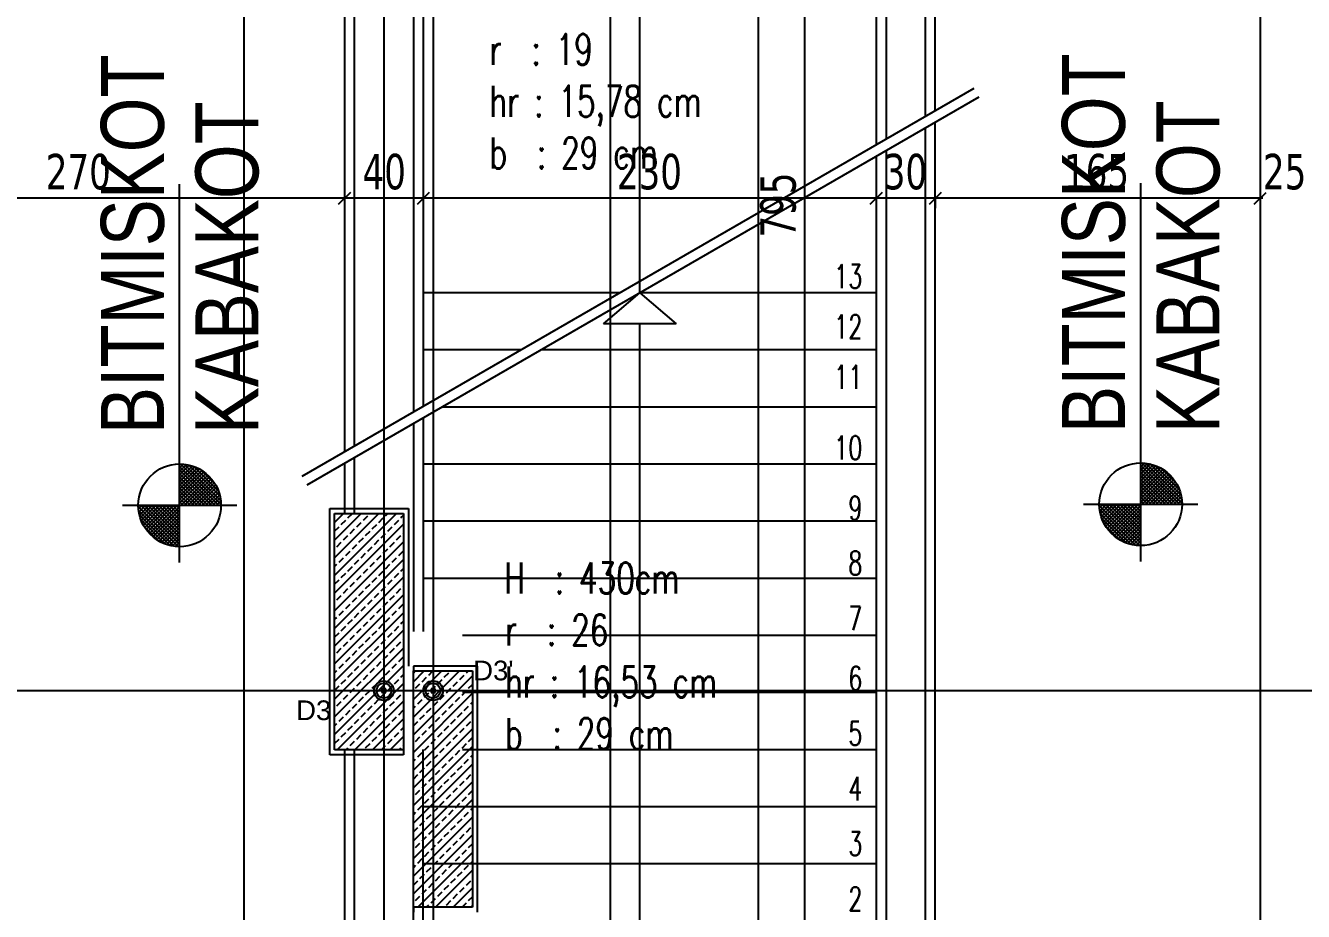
# Model space of a CAD drawing. Header units: millimetres. Extents: x 43168.9 to 43194.6, y -25545.1 to -25543.4.
# Drawn here: x 43172.8725 to 43173.0023, y -25544.2463 to -25544.1564 of the extents above; entities that cross this region are included whole.
import ezdxf
from ezdxf.enums import TextEntityAlignment as Align

# ---------------------------------------------------------------- set-up
doc = ezdxf.new("R2010")
doc.units = ezdxf.units.MM
doc.header["$LTSCALE"] = 200
doc.linetypes.add('DASHDOT', pattern=[1, 0.5, -0.25, 0, -0.25])
doc.linetypes.add('DASHDOT2', pattern=[0.5, 0.25, -0.125, 0, -0.125])
for name, color, linetype in [('aks_sgh', 5, 'DASHDOT2'), ('duv_sgh', 4, 'Continuous'), ('kesitcizgisi_sgh', 22, 'Continuous'), ('kolon-b.a_sgh', 6, 'Continuous'), ('merdi_sgh', 3, 'Continuous'), ('olcuic_sgh', 183, 'Continuous'), ('sembol_sgh', 8, 'Continuous'), ('siva_sgh', 145, 'Continuous'), ('tarama-betonarme_sgh', 223, 'Continuous'), ('yazi-merdi_sgh', 9, 'Continuous')]:
    doc.layers.add(name, color=color, linetype=linetype)
doc.styles.add('1-200', font='arial.ttf', dxfattribs={"height": 60})
doc.styles.add('dim', font='VERDANA.TTF', dxfattribs={"width": 0.7})
doc.styles.add('text2', font='arial.ttf')
doc.styles.add('text3', font='simplex8.shx', dxfattribs={"width": 0.7})

msp = doc.modelspace()

# ---------------------------------------------------------------- hatches: boundary and pattern name
h = msp.add_hatch(color=256)
edge = h.paths.add_edge_path()
edge.add_arc((43172.90888, -25544.22392), 0.001, 0, 360)
edge = h.paths.add_edge_path(flags=16)
edge.add_arc((43172.90888, -25544.22392), 0.00075, 0, 360)
h = msp.add_hatch(color=256)
edge = h.paths.add_edge_path()
edge.add_arc((43172.91388, -25544.22392), 0.001, 0, 360)
edge = h.paths.add_edge_path(flags=16)
edge.add_arc((43172.91388, -25544.22392), 0.00075, 0, 360)

# ---------------------------------------------------------------- linework, layer by layer
at = {"color": 0}
for p, q in [((43172.98574, -25544.21079), (43172.98574, -25544.17239)), ((43172.88814, -25544.2109), (43172.88814, -25544.1725)), ((43172.9312, -25544.18667), (43172.93488, -25544.18352)), ((43172.93488, -25544.18352), (43172.93855, -25544.18667)), ((43172.93855, -25544.18667), (43172.9312, -25544.18667)), ((43172.88234, -25544.2051), (43172.89394, -25544.2051)), ((43172.97994, -25544.20499), (43172.99154, -25544.20499))]:
    msp.add_line(p, q, dxfattribs=at)
at = {"color": 0, "linetype": 'ByBlock', "lineweight": -2}
for p, q in [((43172.90548, -25544.17332), (43172.90428, -25544.17452)), ((43172.90428, -25544.17452), (43172.90548, -25544.17332)), ((43172.91348, -25544.17332), (43172.91228, -25544.17452)), ((43172.91228, -25544.17452), (43172.91348, -25544.17332)), ((43172.95948, -25544.17332), (43172.95828, -25544.17452)), ((43172.95828, -25544.17452), (43172.95948, -25544.17332)), ((43172.96548, -25544.17332), (43172.96428, -25544.17452)), ((43172.96428, -25544.17452), (43172.96548, -25544.17332)), ((43172.99728, -25544.17452), (43172.99848, -25544.17332)), ((43172.99728, -25544.17452), (43172.99848, -25544.17332)), ((43172.90908, -25544.22372), (43172.90868, -25544.22372)), ((43172.90868, -25544.22372), (43172.90868, -25544.22412)), ((43172.90868, -25544.22412), (43172.90908, -25544.22412)), ((43172.90895, -25544.22385), (43172.90881, -25544.22399)), ((43172.90895, -25544.22399), (43172.90881, -25544.22385)), ((43172.90908, -25544.22412), (43172.90908, -25544.22372)), ((43172.91408, -25544.22372), (43172.91368, -25544.22372)), ((43172.91368, -25544.22372), (43172.91368, -25544.22412)), ((43172.91368, -25544.22412), (43172.91408, -25544.22412)), ((43172.91395, -25544.22385), (43172.91381, -25544.22399)), ((43172.91395, -25544.22399), (43172.91381, -25544.22385)), ((43172.91408, -25544.22412), (43172.91408, -25544.22372))]:
    msp.add_line(p, q, dxfattribs=at)
for p, q in [((43172.88816, -25544.20091), (43172.88814, -25544.20093)), ((43172.88851, -25544.20092), (43172.88814, -25544.20129)), ((43172.88882, -25544.20097), (43172.88814, -25544.20165)), ((43172.89233, -25544.20499), (43172.88825, -25544.20091)), ((43172.8923, -25544.2046), (43172.88864, -25544.20094)), ((43172.98576, -25544.20079), (43172.98574, -25544.20082)), ((43172.98611, -25544.20081), (43172.98574, -25544.20118)), ((43172.98642, -25544.20086), (43172.98574, -25544.20154)), ((43172.98672, -25544.20091), (43172.98574, -25544.2019)), ((43172.987, -25544.201), (43172.98574, -25544.20226)), ((43172.98993, -25544.20487), (43172.98585, -25544.2008)), ((43172.9899, -25544.20448), (43172.98624, -25544.20083)), ((43172.98981, -25544.20404), (43172.98667, -25544.2009)), ((43172.88912, -25544.20102), (43172.88814, -25544.20201)), ((43172.8894, -25544.20111), (43172.88814, -25544.20237)), ((43172.89209, -25544.2051), (43172.88814, -25544.20115)), ((43172.88967, -25544.2012), (43172.88814, -25544.20273)), ((43172.88991, -25544.20131), (43172.88814, -25544.20309)), ((43172.89016, -25544.20142), (43172.88814, -25544.20345)), ((43172.89173, -25544.2051), (43172.88814, -25544.20151)), ((43172.89038, -25544.20157), (43172.88814, -25544.20381)), ((43172.89059, -25544.20171), (43172.88814, -25544.20417)), ((43172.8908, -25544.20186), (43172.88814, -25544.20452)), ((43172.89137, -25544.2051), (43172.88814, -25544.20187)), ((43172.89099, -25544.20203), (43172.88814, -25544.20488)), ((43172.89101, -25544.2051), (43172.88814, -25544.20223)), ((43172.89117, -25544.20221), (43172.88828, -25544.2051)), ((43172.89221, -25544.20415), (43172.88907, -25544.20101)), ((43172.89206, -25544.20364), (43172.88958, -25544.20116)), ((43172.89174, -25544.20296), (43172.89028, -25544.2015)), ((43172.98969, -25544.20499), (43172.98574, -25544.20104)), ((43172.98727, -25544.20109), (43172.98574, -25544.20262)), ((43172.98751, -25544.2012), (43172.98574, -25544.20298)), ((43172.98776, -25544.20131), (43172.98574, -25544.20334)), ((43172.98933, -25544.20499), (43172.98574, -25544.2014)), ((43172.98798, -25544.20145), (43172.98574, -25544.20369)), ((43172.98819, -25544.2016), (43172.98574, -25544.20405)), ((43172.9884, -25544.20175), (43172.98574, -25544.20441)), ((43172.98897, -25544.20499), (43172.98574, -25544.20176)), ((43172.98859, -25544.20192), (43172.98574, -25544.20477)), ((43172.98861, -25544.20499), (43172.98574, -25544.20212)), ((43172.98877, -25544.20209), (43172.98588, -25544.20499)), ((43172.98894, -25544.20229), (43172.98624, -25544.20499)), ((43172.98967, -25544.20353), (43172.98718, -25544.20105)), ((43172.98934, -25544.20285), (43172.98788, -25544.20139)), ((43172.89065, -25544.2051), (43172.88814, -25544.20259)), ((43172.89029, -25544.2051), (43172.88814, -25544.20295)), ((43172.88993, -25544.2051), (43172.88814, -25544.20331)), ((43172.89134, -25544.2024), (43172.88863, -25544.2051)), ((43172.8915, -25544.2026), (43172.88899, -25544.2051)), ((43172.89165, -25544.20281), (43172.88935, -25544.2051)), ((43172.89178, -25544.20303), (43172.88971, -25544.2051)), ((43172.8919, -25544.20327), (43172.89007, -25544.2051)), ((43172.89201, -25544.20352), (43172.89043, -25544.2051)), ((43172.98825, -25544.20499), (43172.98574, -25544.20248)), ((43172.98789, -25544.20499), (43172.98574, -25544.20284)), ((43172.98753, -25544.20499), (43172.98574, -25544.2032)), ((43172.98717, -25544.20499), (43172.98574, -25544.20356)), ((43172.9891, -25544.20249), (43172.98659, -25544.20499)), ((43172.98925, -25544.2027), (43172.98695, -25544.20499)), ((43172.98938, -25544.20292), (43172.98731, -25544.20499)), ((43172.9895, -25544.20316), (43172.98767, -25544.20499)), ((43172.98961, -25544.20341), (43172.98803, -25544.20499)), ((43172.88957, -25544.2051), (43172.88814, -25544.20367)), ((43172.88921, -25544.2051), (43172.88814, -25544.20403)), ((43172.88886, -25544.2051), (43172.88814, -25544.20439)), ((43172.8885, -25544.2051), (43172.88814, -25544.20475)), ((43172.89212, -25544.20377), (43172.89079, -25544.2051)), ((43172.89219, -25544.20406), (43172.89115, -25544.2051)), ((43172.89226, -25544.20435), (43172.89151, -25544.2051)), ((43172.8923, -25544.20467), (43172.89187, -25544.2051)), ((43172.98682, -25544.20499), (43172.98574, -25544.20392)), ((43172.98646, -25544.20499), (43172.98574, -25544.20428)), ((43172.9861, -25544.20499), (43172.98574, -25544.20463)), ((43172.98972, -25544.20366), (43172.98839, -25544.20499)), ((43172.98979, -25544.20395), (43172.98875, -25544.20499)), ((43172.98986, -25544.20424), (43172.98911, -25544.20499)), ((43172.9899, -25544.20456), (43172.98947, -25544.20499)), ((43172.98993, -25544.20489), (43172.98983, -25544.20499)), ((43172.88396, -25544.2051), (43172.88394, -25544.20513)), ((43172.88802, -25544.2093), (43172.88394, -25544.20522)), ((43172.88432, -25544.2051), (43172.88395, -25544.20547)), ((43172.88763, -25544.20927), (43172.88397, -25544.20561)), ((43172.88468, -25544.2051), (43172.884, -25544.20579)), ((43172.88718, -25544.20918), (43172.88404, -25544.20604)), ((43172.88504, -25544.2051), (43172.88406, -25544.20609)), ((43172.8854, -25544.2051), (43172.88414, -25544.20637)), ((43172.88814, -25544.20906), (43172.88419, -25544.2051)), ((43172.88576, -25544.2051), (43172.88423, -25544.20663)), ((43172.88612, -25544.2051), (43172.88434, -25544.20688)), ((43172.88648, -25544.2051), (43172.88446, -25544.20713)), ((43172.88814, -25544.2087), (43172.88454, -25544.2051)), ((43172.88684, -25544.2051), (43172.8846, -25544.20735)), ((43172.8872, -25544.2051), (43172.88474, -25544.20756)), ((43172.88814, -25544.20834), (43172.8849, -25544.2051)), ((43172.88756, -25544.2051), (43172.8849, -25544.20777)), ((43172.88792, -25544.2051), (43172.88507, -25544.20795)), ((43172.88814, -25544.20524), (43172.88524, -25544.20814)), ((43172.88814, -25544.20798), (43172.88526, -25544.2051)), ((43172.88814, -25544.2056), (43172.88543, -25544.2083)), ((43172.88814, -25544.20762), (43172.88562, -25544.2051)), ((43172.88814, -25544.20596), (43172.88563, -25544.20847)), ((43172.88814, -25544.20726), (43172.88598, -25544.2051)), ((43172.88814, -25544.2069), (43172.88634, -25544.2051)), ((43172.88814, -25544.20654), (43172.8867, -25544.2051)), ((43172.88814, -25544.20618), (43172.88706, -25544.2051)), ((43172.88814, -25544.20582), (43172.88742, -25544.2051)), ((43172.88814, -25544.20546), (43172.88778, -25544.2051)), ((43172.89233, -25544.205), (43172.89223, -25544.2051)), ((43172.98157, -25544.20499), (43172.98154, -25544.20502)), ((43172.98562, -25544.20918), (43172.98154, -25544.20511)), ((43172.98192, -25544.20499), (43172.98156, -25544.20536)), ((43172.98523, -25544.20915), (43172.98157, -25544.2055)), ((43172.98228, -25544.20499), (43172.9816, -25544.20568)), ((43172.98478, -25544.20907), (43172.98164, -25544.20593)), ((43172.98264, -25544.20499), (43172.98166, -25544.20598)), ((43172.983, -25544.20499), (43172.98174, -25544.20626)), ((43172.98574, -25544.20894), (43172.98179, -25544.20499)), ((43172.98336, -25544.20499), (43172.98183, -25544.20652)), ((43172.98372, -25544.20499), (43172.98195, -25544.20677)), ((43172.98408, -25544.20499), (43172.98206, -25544.20702)), ((43172.98574, -25544.20859), (43172.98215, -25544.20499)), ((43172.98444, -25544.20499), (43172.9822, -25544.20723)), ((43172.9848, -25544.20499), (43172.98234, -25544.20745)), ((43172.98574, -25544.20823), (43172.9825, -25544.20499)), ((43172.98516, -25544.20499), (43172.9825, -25544.20765)), ((43172.98552, -25544.20499), (43172.98267, -25544.20784)), ((43172.98574, -25544.20513), (43172.98284, -25544.20803)), ((43172.98574, -25544.20787), (43172.98286, -25544.20499)), ((43172.98574, -25544.20549), (43172.98304, -25544.20819)), ((43172.98574, -25544.20751), (43172.98322, -25544.20499)), ((43172.98574, -25544.20585), (43172.98323, -25544.20836)), ((43172.98574, -25544.20715), (43172.98358, -25544.20499)), ((43172.98574, -25544.20679), (43172.98394, -25544.20499)), ((43172.98574, -25544.20643), (43172.9843, -25544.20499)), ((43172.98574, -25544.20607), (43172.98466, -25544.20499)), ((43172.98574, -25544.20571), (43172.98502, -25544.20499)), ((43172.98574, -25544.20535), (43172.98538, -25544.20499)), ((43172.88668, -25544.20903), (43172.88419, -25544.20655)), ((43172.88599, -25544.20871), (43172.88454, -25544.20725)), ((43172.88814, -25544.20632), (43172.88584, -25544.20861)), ((43172.88814, -25544.20668), (43172.88606, -25544.20875)), ((43172.88814, -25544.20704), (43172.8863, -25544.20887)), ((43172.88814, -25544.2074), (43172.88655, -25544.20898)), ((43172.98428, -25544.20892), (43172.9818, -25544.20644)), ((43172.98359, -25544.20859), (43172.98214, -25544.20714)), ((43172.98574, -25544.20621), (43172.98344, -25544.2085)), ((43172.98574, -25544.20657), (43172.98367, -25544.20864)), ((43172.98574, -25544.20693), (43172.9839, -25544.20876)), ((43172.98574, -25544.20729), (43172.98416, -25544.20887)), ((43172.88814, -25544.20776), (43172.88681, -25544.20909)), ((43172.88814, -25544.20812), (43172.8871, -25544.20916)), ((43172.88814, -25544.20848), (43172.88738, -25544.20923)), ((43172.98574, -25544.20765), (43172.98441, -25544.20898)), ((43172.98574, -25544.20801), (43172.9847, -25544.20905)), ((43172.98574, -25544.20836), (43172.98499, -25544.20912)), ((43172.98574, -25544.20872), (43172.9853, -25544.20916)), ((43172.88814, -25544.20884), (43172.8877, -25544.20927)), ((43172.88814, -25544.20919), (43172.88803, -25544.2093)), ((43172.98574, -25544.20908), (43172.98564, -25544.20919))]:
    msp.add_line(p, q)
at = {"color": 0}
for centre in [(43172.88814, -25544.2051), (43172.98574, -25544.20499)]:
    msp.add_circle(centre, 0.0042, dxfattribs=at)
at = {"color": 0, "linetype": 'Continuous', "lineweight": -2}
for centre, radius in [((43172.90888, -25544.22392), 0.001), ((43172.91388, -25544.22392), 0.001), ((43172.90888, -25544.22392), 0.00075), ((43172.91388, -25544.22392), 0.00075)]:
    msp.add_circle(centre, radius, dxfattribs=at)
at = {"layer": 'aks_sgh'}
for p, q in [((43172.90888, -25543.74092), (43172.90888, -25544.60992)), ((43172.91388, -25543.74092), (43172.91388, -25544.60992)), ((43172.94688, -25543.74092), (43172.94688, -25544.60992)), ((43173.44688, -25544.22392), (43172.64488, -25544.22392))]:
    msp.add_line(p, q, dxfattribs=at)
at = {"layer": 'duv_sgh'}
msp.add_line((43172.99788, -25544.09506), (43172.99788, -25544.25292), dxfattribs=at)
at = {"layer": 'kesitcizgisi_sgh', "linetype": 'DASHDOT'}
msp.add_line((43172.93188, -25544.61379), (43172.93188, -25543.80816), dxfattribs=at)
at = {"layer": 'kolon-b.a_sgh'}
for p, q in [((43172.90388, -25544.20592), (43172.91088, -25544.20592)), ((43172.90388, -25544.22992), (43172.90388, -25544.20592)), ((43172.91088, -25544.20592), (43172.91088, -25544.22992)), ((43172.91188, -25544.22192), (43172.91788, -25544.22192)), ((43172.91188, -25544.24592), (43172.91188, -25544.22192)), ((43172.91788, -25544.22192), (43172.91788, -25544.24592)), ((43172.91088, -25544.22992), (43172.90388, -25544.22992)), ((43172.91788, -25544.24592), (43172.91188, -25544.24592))]:
    msp.add_line(p, q, dxfattribs=at)
at = {"layer": 'merdi_sgh'}
for p, q in [((43172.95888, -25544.09406), (43172.95888, -25544.15842)), ((43172.95988, -25544.09506), (43172.95988, -25544.15785)), ((43172.91188, -25544.10992), (43172.91188, -25544.19564)), ((43172.91288, -25544.10992), (43172.91288, -25544.19507)), ((43172.90488, -25544.12192), (43172.90488, -25544.19969)), ((43172.90588, -25544.12192), (43172.90588, -25544.19911)), ((43172.96388, -25544.16562), (43172.96388, -25544.15554)), ((43172.96488, -25544.16504), (43172.96488, -25544.15496)), ((43172.95988, -25544.15785), (43172.95988, -25544.16793)), ((43172.95888, -25544.15842), (43172.95888, -25544.16851)), ((43172.96881, -25544.16277), (43172.90056, -25544.20218)), ((43172.96931, -25544.16364), (43172.90106, -25544.20304)), ((43172.96388, -25544.25412), (43172.96388, -25544.16678)), ((43172.96488, -25544.25512), (43172.96488, -25544.1662)), ((43172.95888, -25544.16966), (43172.95888, -25544.25512)), ((43172.95988, -25544.16909), (43172.95988, -25544.25412)), ((43172.93288, -25544.18352), (43172.91288, -25544.18352)), ((43172.95888, -25544.18352), (43172.93488, -25544.18352)), ((43172.92283, -25544.18932), (43172.91288, -25544.18932)), ((43172.95888, -25544.18932), (43172.92483, -25544.18932)), ((43172.95888, -25544.19512), (43172.91479, -25544.19512)), ((43172.91188, -25544.1968), (43172.91188, -25544.21792)), ((43172.91288, -25544.19622), (43172.91288, -25544.21792)), ((43172.90488, -25544.20084), (43172.90488, -25544.20592)), ((43172.90588, -25544.20026), (43172.90588, -25544.20592)), ((43172.95888, -25544.20092), (43172.91288, -25544.20092)), ((43172.95888, -25544.20672), (43172.91288, -25544.20672)), ((43172.95888, -25544.21252), (43172.91288, -25544.21252)), ((43172.95888, -25544.21832), (43172.91688, -25544.21832)), ((43172.95888, -25544.22412), (43172.91688, -25544.22412)), ((43172.90488, -25544.22991), (43172.90488, -25544.25512)), ((43172.90588, -25544.22992), (43172.90588, -25544.25412)), ((43172.91188, -25544.25412), (43172.91188, -25544.22992)), ((43172.91288, -25544.25512), (43172.91288, -25544.22991)), ((43172.95888, -25544.22992), (43172.91688, -25544.22992)), ((43172.95888, -25544.23572), (43172.91288, -25544.23572)), ((43172.95888, -25544.24152), (43172.91288, -25544.24152))]:
    msp.add_line(p, q, dxfattribs=at)
at = {"layer": 'olcuic_sgh'}
for p, q in [((43172.89465, -25544.00567), (43172.89465, -25544.54617)), ((43172.95161, -25544.09481), (43172.95161, -25544.25437)), ((43172.90513, -25544.17392), (43172.85063, -25544.17392)), ((43172.91313, -25544.17392), (43172.90463, -25544.17392)), ((43172.90488, -25544.17392), (43172.90488, -25544.17492)), ((43172.90488, -25544.17392), (43172.90488, -25544.17492)), ((43172.95913, -25544.17392), (43172.91263, -25544.17392)), ((43172.91288, -25544.17392), (43172.91288, -25544.17492)), ((43172.91288, -25544.17392), (43172.91288, -25544.17492)), ((43172.96513, -25544.17392), (43172.95863, -25544.17392)), ((43172.95888, -25544.17392), (43172.95888, -25544.17492)), ((43172.95888, -25544.17392), (43172.95888, -25544.17492)), ((43172.99813, -25544.17392), (43172.96463, -25544.17392)), ((43172.96488, -25544.17392), (43172.96488, -25544.17492)), ((43172.96488, -25544.17392), (43172.96488, -25544.17492)), ((43172.99788, -25544.17392), (43172.99668, -25544.17392)), ((43172.99788, -25544.17392), (43172.99788, -25544.17492)), ((43172.99788, -25544.17392), (43172.99788, -25544.17492))]:
    msp.add_line(p, q, dxfattribs=at)
at = {"layer": 'sembol_sgh'}
for p, q in [((43172.93488, -25544.18352), (43172.93488, -25544.10107)), ((43172.93488, -25544.25312), (43172.93488, -25544.18667))]:
    msp.add_line(p, q, dxfattribs=at)
at = {"layer": 'siva_sgh'}
for p, q in [((43172.90338, -25544.23042), (43172.90338, -25544.20542)), ((43172.90338, -25544.20542), (43172.91138, -25544.20542)), ((43172.91138, -25544.20542), (43172.91138, -25544.22142)), ((43172.91838, -25544.22142), (43172.91188, -25544.22142)), ((43172.91188, -25544.22142), (43172.91188, -25544.22192)), ((43172.91838, -25544.24642), (43172.91838, -25544.22142)), ((43172.91088, -25544.23042), (43172.90338, -25544.23042)), ((43172.91088, -25544.22992), (43172.91088, -25544.23042)), ((43172.91188, -25544.24592), (43172.91188, -25544.24642))]:
    msp.add_line(p, q, dxfattribs=at)
at = {"layer": 'tarama-betonarme_sgh'}
for p, q in [((43172.90388, -25544.20683), (43172.90479, -25544.20592)), ((43172.90388, -25544.20863), (43172.90659, -25544.20592)), ((43172.90388, -25544.21042), (43172.90838, -25544.20592)), ((43172.90388, -25544.21222), (43172.91018, -25544.20592)), ((43172.90388, -25544.20593), (43172.90389, -25544.20592)), ((43172.90523, -25544.20638), (43172.90568, -25544.20593)), ((43172.9068, -25544.2066), (43172.90725, -25544.20615)), ((43172.90748, -25544.20593), (43172.90749, -25544.20592)), ((43172.90905, -25544.20615), (43172.90928, -25544.20592)), ((43172.91062, -25544.20638), (43172.91088, -25544.20612)), ((43172.90388, -25544.21402), (43172.91088, -25544.20702)), ((43172.90388, -25544.20773), (43172.90433, -25544.20728)), ((43172.90456, -25544.20705), (43172.90501, -25544.2066)), ((43172.90613, -25544.20728), (43172.90658, -25544.20683)), ((43172.9077, -25544.2075), (43172.90815, -25544.20705)), ((43172.90837, -25544.20683), (43172.90882, -25544.20638)), ((43172.90927, -25544.20773), (43172.90972, -25544.20728)), ((43172.90995, -25544.20705), (43172.91039, -25544.2066)), ((43172.90478, -25544.20862), (43172.90523, -25544.20817)), ((43172.90546, -25544.20795), (43172.9059, -25544.2075)), ((43172.90635, -25544.20885), (43172.9068, -25544.2084)), ((43172.90703, -25544.20817), (43172.90748, -25544.20773)), ((43172.90792, -25544.20907), (43172.90837, -25544.20862)), ((43172.9086, -25544.2084), (43172.90905, -25544.20795)), ((43172.91017, -25544.20862), (43172.91062, -25544.20817)), ((43172.91084, -25544.20795), (43172.91088, -25544.20791)), ((43172.90388, -25544.21581), (43172.91088, -25544.20881)), ((43172.90388, -25544.20953), (43172.90388, -25544.20952)), ((43172.90411, -25544.2093), (43172.90456, -25544.20885)), ((43172.90501, -25544.21019), (43172.90546, -25544.20975)), ((43172.90568, -25544.20952), (43172.90613, -25544.20907)), ((43172.90658, -25544.21042), (43172.90703, -25544.20997)), ((43172.90725, -25544.20975), (43172.9077, -25544.2093)), ((43172.90882, -25544.20997), (43172.90927, -25544.20952)), ((43172.9095, -25544.2093), (43172.90995, -25544.20885)), ((43172.91039, -25544.21019), (43172.91084, -25544.20975)), ((43172.90388, -25544.21761), (43172.91088, -25544.21061)), ((43172.90388, -25544.21132), (43172.90411, -25544.21109)), ((43172.90433, -25544.21087), (43172.90478, -25544.21042)), ((43172.90523, -25544.21177), (43172.90568, -25544.21132)), ((43172.9059, -25544.21109), (43172.90635, -25544.21064)), ((43172.90748, -25544.21132), (43172.90792, -25544.21087)), ((43172.90815, -25544.21064), (43172.9086, -25544.21019)), ((43172.90905, -25544.21154), (43172.9095, -25544.21109)), ((43172.90972, -25544.21087), (43172.91017, -25544.21042)), ((43172.90388, -25544.2194), (43172.91088, -25544.2124)), ((43172.90388, -25544.21311), (43172.90433, -25544.21266)), ((43172.90456, -25544.21244), (43172.90501, -25544.21199)), ((43172.90613, -25544.21266), (43172.90658, -25544.21222)), ((43172.9068, -25544.21199), (43172.90725, -25544.21154)), ((43172.9077, -25544.21289), (43172.90815, -25544.21244)), ((43172.90837, -25544.21222), (43172.90882, -25544.21177)), ((43172.90927, -25544.21311), (43172.90972, -25544.21266)), ((43172.90995, -25544.21244), (43172.91039, -25544.21199)), ((43172.91062, -25544.21177), (43172.91088, -25544.21151)), ((43172.90478, -25544.21401), (43172.90523, -25544.21356)), ((43172.90546, -25544.21334), (43172.9059, -25544.21289)), ((43172.90635, -25544.21424), (43172.9068, -25544.21379)), ((43172.90703, -25544.21356), (43172.90748, -25544.21311)), ((43172.9086, -25544.21379), (43172.90905, -25544.21334)), ((43172.91017, -25544.21401), (43172.91062, -25544.21356)), ((43172.91084, -25544.21334), (43172.91088, -25544.2133)), ((43172.90388, -25544.2212), (43172.91088, -25544.2142)), ((43172.90388, -25544.21491), (43172.90388, -25544.21491)), ((43172.90411, -25544.21468), (43172.90456, -25544.21424)), ((43172.90501, -25544.21558), (43172.90546, -25544.21513)), ((43172.90568, -25544.21491), (43172.90613, -25544.21446)), ((43172.90725, -25544.21513), (43172.9077, -25544.21468)), ((43172.90792, -25544.21446), (43172.90837, -25544.21401)), ((43172.90882, -25544.21536), (43172.90927, -25544.21491)), ((43172.9095, -25544.21468), (43172.90995, -25544.21424)), ((43172.91039, -25544.21558), (43172.91084, -25544.21513)), ((43172.90388, -25544.223), (43172.91088, -25544.216)), ((43172.90388, -25544.21671), (43172.90411, -25544.21648)), ((43172.90433, -25544.21626), (43172.90478, -25544.21581)), ((43172.9059, -25544.21648), (43172.90635, -25544.21603)), ((43172.90658, -25544.21581), (43172.90703, -25544.21536)), ((43172.90748, -25544.21671), (43172.90792, -25544.21626)), ((43172.90815, -25544.21603), (43172.9086, -25544.21558)), ((43172.90905, -25544.21693), (43172.9095, -25544.21648)), ((43172.90972, -25544.21626), (43172.91017, -25544.21581)), ((43172.90388, -25544.22479), (43172.91088, -25544.21779)), ((43172.90456, -25544.21783), (43172.90501, -25544.21738)), ((43172.90523, -25544.21715), (43172.90568, -25544.21671)), ((43172.90613, -25544.21805), (43172.90658, -25544.2176)), ((43172.9068, -25544.21738), (43172.90725, -25544.21693)), ((43172.9077, -25544.21828), (43172.90815, -25544.21783)), ((43172.90837, -25544.2176), (43172.90882, -25544.21715)), ((43172.90995, -25544.21783), (43172.91039, -25544.21738)), ((43172.91062, -25544.21715), (43172.91088, -25544.21689)), ((43172.90388, -25544.2185), (43172.90433, -25544.21805)), ((43172.90478, -25544.2194), (43172.90523, -25544.21895)), ((43172.90546, -25544.21873), (43172.9059, -25544.21828)), ((43172.90703, -25544.21895), (43172.90748, -25544.2185)), ((43172.9086, -25544.21917), (43172.90905, -25544.21873)), ((43172.90927, -25544.2185), (43172.90972, -25544.21805)), ((43172.91017, -25544.2194), (43172.91062, -25544.21895)), ((43172.91084, -25544.21873), (43172.91088, -25544.21869)), ((43172.90388, -25544.22659), (43172.91088, -25544.21959)), ((43172.90388, -25544.2203), (43172.90388, -25544.2203)), ((43172.90411, -25544.22007), (43172.90456, -25544.21962)), ((43172.90568, -25544.2203), (43172.90613, -25544.21985)), ((43172.90635, -25544.21962), (43172.9068, -25544.21917)), ((43172.90725, -25544.22052), (43172.9077, -25544.22007)), ((43172.90792, -25544.21985), (43172.90837, -25544.2194)), ((43172.90882, -25544.22075), (43172.90927, -25544.2203)), ((43172.9095, -25544.22007), (43172.90995, -25544.21962)), ((43172.90388, -25544.22838), (43172.91088, -25544.22138)), ((43172.90433, -25544.22164), (43172.90478, -25544.2212)), ((43172.90501, -25544.22097), (43172.90546, -25544.22052)), ((43172.9059, -25544.22187), (43172.90635, -25544.22142)), ((43172.90658, -25544.2212), (43172.90703, -25544.22075)), ((43172.90748, -25544.22209), (43172.90792, -25544.22164)), ((43172.90815, -25544.22142), (43172.9086, -25544.22097)), ((43172.90972, -25544.22164), (43172.91017, -25544.2212)), ((43172.91039, -25544.22097), (43172.91084, -25544.22052)), ((43172.90388, -25544.2221), (43172.90411, -25544.22187)), ((43172.90456, -25544.22322), (43172.90501, -25544.22277)), ((43172.90523, -25544.22254), (43172.90568, -25544.22209)), ((43172.90613, -25544.22344), (43172.90658, -25544.22299)), ((43172.9068, -25544.22277), (43172.90725, -25544.22232)), ((43172.90837, -25544.22299), (43172.90882, -25544.22254)), ((43172.90905, -25544.22232), (43172.9095, -25544.22187)), ((43172.90995, -25544.22322), (43172.91039, -25544.22277)), ((43172.91062, -25544.22254), (43172.91088, -25544.22228)), ((43172.91188, -25544.22301), (43172.91297, -25544.22192)), ((43172.91188, -25544.2248), (43172.91476, -25544.22192)), ((43172.91188, -25544.2266), (43172.91656, -25544.22192)), ((43172.91188, -25544.22211), (43172.91207, -25544.22192)), ((43172.91188, -25544.2284), (43172.91788, -25544.2224)), ((43172.91277, -25544.22301), (43172.91322, -25544.22256)), ((43172.91345, -25544.22234), (43172.91387, -25544.22192)), ((43172.91435, -25544.22324), (43172.91479, -25544.22279)), ((43172.91502, -25544.22256), (43172.91547, -25544.22211)), ((43172.91592, -25544.22346), (43172.91637, -25544.22301)), ((43172.91659, -25544.22279), (43172.91704, -25544.22234)), ((43172.91726, -25544.22211), (43172.91746, -25544.22192)), ((43172.90388, -25544.22389), (43172.90433, -25544.22344)), ((43172.90414, -25544.22992), (43172.91088, -25544.22318)), ((43172.90478, -25544.22479), (43172.90523, -25544.22434)), ((43172.90546, -25544.22411), (43172.9059, -25544.22366)), ((43172.90703, -25544.22434), (43172.90748, -25544.22389)), ((43172.9077, -25544.22366), (43172.90815, -25544.22322)), ((43172.9086, -25544.22456), (43172.90905, -25544.22411)), ((43172.90927, -25544.22389), (43172.90972, -25544.22344)), ((43172.91017, -25544.22479), (43172.91062, -25544.22434)), ((43172.91084, -25544.22411), (43172.91088, -25544.22408)), ((43172.91188, -25544.23019), (43172.91788, -25544.22419)), ((43172.9121, -25544.22368), (43172.91255, -25544.22324)), ((43172.913, -25544.22458), (43172.91345, -25544.22413)), ((43172.91367, -25544.22391), (43172.91412, -25544.22346)), ((43172.91457, -25544.22481), (43172.91502, -25544.22436)), ((43172.91524, -25544.22413), (43172.91569, -25544.22368)), ((43172.91682, -25544.22436), (43172.91726, -25544.22391)), ((43172.91749, -25544.22368), (43172.91788, -25544.22329)), ((43172.90411, -25544.22546), (43172.90456, -25544.22501)), ((43172.90568, -25544.22569), (43172.90613, -25544.22524)), ((43172.90594, -25544.22992), (43172.91088, -25544.22498)), ((43172.90635, -25544.22501), (43172.9068, -25544.22456)), ((43172.90725, -25544.22591), (43172.9077, -25544.22546)), ((43172.90792, -25544.22524), (43172.90837, -25544.22479)), ((43172.9095, -25544.22546), (43172.90995, -25544.22501)), ((43172.91188, -25544.2257), (43172.9121, -25544.22548)), ((43172.91233, -25544.22526), (43172.91277, -25544.22481)), ((43172.9139, -25544.22548), (43172.91435, -25544.22503)), ((43172.91547, -25544.2257), (43172.91592, -25544.22526)), ((43172.91614, -25544.22503), (43172.91659, -25544.22458)), ((43172.91704, -25544.22593), (43172.91749, -25544.22548)), ((43172.91771, -25544.22526), (43172.91788, -25544.22509)), ((43172.90388, -25544.22569), (43172.90388, -25544.22569)), ((43172.90433, -25544.22703), (43172.90478, -25544.22658)), ((43172.90501, -25544.22636), (43172.90546, -25544.22591)), ((43172.9059, -25544.22726), (43172.90635, -25544.22681)), ((43172.90658, -25544.22658), (43172.90703, -25544.22613)), ((43172.90773, -25544.22992), (43172.91088, -25544.22677)), ((43172.90815, -25544.22681), (43172.9086, -25544.22636)), ((43172.90882, -25544.22613), (43172.90927, -25544.22569)), ((43172.90972, -25544.22703), (43172.91017, -25544.22658)), ((43172.91039, -25544.22636), (43172.91084, -25544.22591)), ((43172.91188, -25544.23199), (43172.91788, -25544.22599)), ((43172.91255, -25544.22683), (43172.913, -25544.22638)), ((43172.91322, -25544.22615), (43172.91367, -25544.2257)), ((43172.91412, -25544.22705), (43172.91457, -25544.2266)), ((43172.91479, -25544.22638), (43172.91524, -25544.22593)), ((43172.91569, -25544.22728), (43172.91614, -25544.22683)), ((43172.91637, -25544.2266), (43172.91682, -25544.22615)), ((43172.90388, -25544.22749), (43172.90411, -25544.22726)), ((43172.90456, -25544.2286), (43172.90501, -25544.22816)), ((43172.90523, -25544.22793), (43172.90568, -25544.22748)), ((43172.9068, -25544.22816), (43172.90725, -25544.22771)), ((43172.90748, -25544.22748), (43172.90792, -25544.22703)), ((43172.90837, -25544.22838), (43172.90882, -25544.22793)), ((43172.90905, -25544.22771), (43172.9095, -25544.22726)), ((43172.90995, -25544.2286), (43172.91039, -25544.22816)), ((43172.91062, -25544.22793), (43172.91088, -25544.22767)), ((43172.91188, -25544.2275), (43172.91233, -25544.22705)), ((43172.91188, -25544.23378), (43172.91788, -25544.22778)), ((43172.91277, -25544.2284), (43172.91322, -25544.22795)), ((43172.91345, -25544.22773), (43172.9139, -25544.22728)), ((43172.91435, -25544.22862), (43172.91479, -25544.22817)), ((43172.91502, -25544.22795), (43172.91547, -25544.2275)), ((43172.91659, -25544.22817), (43172.91704, -25544.22773)), ((43172.91726, -25544.2275), (43172.91771, -25544.22705)), ((43172.90388, -25544.22928), (43172.90433, -25544.22883)), ((43172.90546, -25544.2295), (43172.9059, -25544.22905)), ((43172.90613, -25544.22883), (43172.90658, -25544.22838)), ((43172.90703, -25544.22973), (43172.90748, -25544.22928)), ((43172.9077, -25544.22905), (43172.90815, -25544.2286)), ((43172.90863, -25544.22992), (43172.90905, -25544.2295)), ((43172.90927, -25544.22928), (43172.90972, -25544.22883)), ((43172.90953, -25544.22992), (43172.91088, -25544.22857)), ((43172.91084, -25544.2295), (43172.91088, -25544.22947)), ((43172.9121, -25544.22907), (43172.91255, -25544.22862)), ((43172.913, -25544.22997), (43172.91345, -25544.22952)), ((43172.91367, -25544.2293), (43172.91412, -25544.22885)), ((43172.91524, -25544.22952), (43172.91569, -25544.22907)), ((43172.91592, -25544.22885), (43172.91637, -25544.2284)), ((43172.91682, -25544.22975), (43172.91726, -25544.2293)), ((43172.91749, -25544.22907), (43172.91788, -25544.22868)), ((43172.90504, -25544.22992), (43172.90523, -25544.22973)), ((43172.91043, -25544.22992), (43172.91062, -25544.22973)), ((43172.91188, -25544.23558), (43172.91788, -25544.22958)), ((43172.91233, -25544.23064), (43172.91277, -25544.2302)), ((43172.9139, -25544.23087), (43172.91435, -25544.23042)), ((43172.91457, -25544.2302), (43172.91502, -25544.22975)), ((43172.91547, -25544.23109), (43172.91592, -25544.23064)), ((43172.91614, -25544.23042), (43172.91659, -25544.22997)), ((43172.91771, -25544.23064), (43172.91788, -25544.23048)), ((43172.91188, -25544.23109), (43172.9121, -25544.23087)), ((43172.91188, -25544.23738), (43172.91788, -25544.23138)), ((43172.91255, -25544.23222), (43172.913, -25544.23177)), ((43172.91322, -25544.23154), (43172.91367, -25544.23109)), ((43172.91412, -25544.23244), (43172.91457, -25544.23199)), ((43172.91479, -25544.23177), (43172.91524, -25544.23132)), ((43172.91637, -25544.23199), (43172.91682, -25544.23154)), ((43172.91704, -25544.23132), (43172.91749, -25544.23087)), ((43172.91188, -25544.23289), (43172.91233, -25544.23244)), ((43172.91188, -25544.23917), (43172.91788, -25544.23317)), ((43172.91277, -25544.23379), (43172.91322, -25544.23334)), ((43172.91345, -25544.23311), (43172.9139, -25544.23266)), ((43172.91502, -25544.23334), (43172.91547, -25544.23289)), ((43172.91569, -25544.23266), (43172.91614, -25544.23222)), ((43172.91659, -25544.23356), (43172.91704, -25544.23311)), ((43172.91726, -25544.23289), (43172.91771, -25544.23244)), ((43172.9121, -25544.23446), (43172.91255, -25544.23401)), ((43172.91367, -25544.23469), (43172.91412, -25544.23424)), ((43172.91435, -25544.23401), (43172.91479, -25544.23356)), ((43172.91524, -25544.23491), (43172.91569, -25544.23446)), ((43172.91592, -25544.23424), (43172.91637, -25544.23379)), ((43172.91682, -25544.23513), (43172.91726, -25544.23469)), ((43172.91749, -25544.23446), (43172.91788, -25544.23407)), ((43172.91188, -25544.24097), (43172.91788, -25544.23497)), ((43172.91233, -25544.23603), (43172.91277, -25544.23558)), ((43172.913, -25544.23536), (43172.91345, -25544.23491)), ((43172.9139, -25544.23626), (43172.91435, -25544.23581)), ((43172.91457, -25544.23558), (43172.91502, -25544.23513)), ((43172.91547, -25544.23648), (43172.91592, -25544.23603)), ((43172.91614, -25544.23581), (43172.91659, -25544.23536)), ((43172.91771, -25544.23603), (43172.91788, -25544.23587)), ((43172.91188, -25544.23648), (43172.9121, -25544.23626)), ((43172.91188, -25544.24276), (43172.91788, -25544.23676)), ((43172.91255, -25544.2376), (43172.913, -25544.23715)), ((43172.91322, -25544.23693), (43172.91367, -25544.23648)), ((43172.91479, -25544.23715), (43172.91524, -25544.23671)), ((43172.91637, -25544.23738), (43172.91682, -25544.23693)), ((43172.91704, -25544.23671), (43172.91749, -25544.23626)), ((43172.91188, -25544.23827), (43172.91233, -25544.23783)), ((43172.91188, -25544.24456), (43172.91788, -25544.23856)), ((43172.91345, -25544.2385), (43172.9139, -25544.23805)), ((43172.91412, -25544.23783), (43172.91457, -25544.23738)), ((43172.91502, -25544.23873), (43172.91547, -25544.23828)), ((43172.91569, -25544.23805), (43172.91614, -25544.2376)), ((43172.91659, -25544.23895), (43172.91704, -25544.2385)), ((43172.91726, -25544.23828), (43172.91771, -25544.23783)), ((43172.9121, -25544.23985), (43172.91255, -25544.2394)), ((43172.91277, -25544.23918), (43172.91322, -25544.23873)), ((43172.91367, -25544.24007), (43172.91412, -25544.23962)), ((43172.91435, -25544.2394), (43172.91479, -25544.23895)), ((43172.91524, -25544.2403), (43172.91569, -25544.23985)), ((43172.91592, -25544.23962), (43172.91637, -25544.23918)), ((43172.91749, -25544.23985), (43172.91788, -25544.23946)), ((43172.91232, -25544.24592), (43172.91788, -25544.24036)), ((43172.91233, -25544.24142), (43172.91277, -25544.24097)), ((43172.913, -25544.24075), (43172.91345, -25544.2403)), ((43172.9139, -25544.24164), (43172.91435, -25544.2412)), ((43172.91457, -25544.24097), (43172.91502, -25544.24052)), ((43172.91614, -25544.2412), (43172.91659, -25544.24075)), ((43172.91682, -25544.24052), (43172.91726, -25544.24007)), ((43172.91188, -25544.24187), (43172.9121, -25544.24164)), ((43172.91322, -25544.24232), (43172.91367, -25544.24187)), ((43172.91411, -25544.24592), (43172.91788, -25544.24215)), ((43172.91479, -25544.24254), (43172.91524, -25544.24209)), ((43172.91547, -25544.24187), (43172.91592, -25544.24142)), ((43172.91637, -25544.24277), (43172.91682, -25544.24232)), ((43172.91704, -25544.24209), (43172.91749, -25544.24164)), ((43172.91771, -25544.24142), (43172.91788, -25544.24125)), ((43172.91188, -25544.24366), (43172.91233, -25544.24322)), ((43172.91255, -25544.24299), (43172.913, -25544.24254)), ((43172.91345, -25544.24389), (43172.9139, -25544.24344)), ((43172.91412, -25544.24322), (43172.91457, -25544.24277)), ((43172.91502, -25544.24411), (43172.91547, -25544.24367)), ((43172.91569, -25544.24344), (43172.91614, -25544.24299)), ((43172.91726, -25544.24367), (43172.91771, -25544.24322)), ((43172.9121, -25544.24524), (43172.91255, -25544.24479)), ((43172.91277, -25544.24456), (43172.91322, -25544.24411)), ((43172.91367, -25544.24546), (43172.91412, -25544.24501)), ((43172.91435, -25544.24479), (43172.91479, -25544.24434)), ((43172.91591, -25544.24592), (43172.91788, -25544.24395)), ((43172.91592, -25544.24501), (43172.91637, -25544.24456)), ((43172.91659, -25544.24434), (43172.91704, -25544.24389)), ((43172.91749, -25544.24524), (43172.91788, -25544.24485)), ((43172.91321, -25544.24592), (43172.91345, -25544.24569)), ((43172.91501, -25544.24592), (43172.91502, -25544.24591)), ((43172.91524, -25544.24569), (43172.91569, -25544.24524)), ((43172.91682, -25544.24591), (43172.91726, -25544.24546)), ((43172.9177, -25544.24592), (43172.91788, -25544.24574))]:
    msp.add_line(p, q, dxfattribs=at)

# ---------------------------------------------------------------- texts
at = {"color": 0, "style": 'text2', "width": 0.8}
for tag, p, s in [('BITMISKOT', (43172.98414, -25544.19775), '+0,10'), ('BITMISKOT', (43172.88654, -25544.19786), '+0,10'), ('KABAKOT', (43172.89614, -25544.19786), '±0,00'), ('KABAKOT', (43172.99374, -25544.19775), '±0,00')]:
    msp.add_attdef(tag, p, s, height=0.0064, rotation=90, dxfattribs=at)
at = {"layer": 'aks_sgh', "style": '1-200'}
for s, p in [("D3'", (43172.91795, -25544.22287)), ('D3', (43172.89997, -25544.22691))]:
    msp.add_text(s, height=0.002, rotation=0, dxfattribs=at).set_placement(p)
at = {"layer": 'olcuic_sgh', "color": 2, "style": 'dim', "width": 0.7}
for s, p in [('270', (43172.87455, -25544.17301)), ('40', (43172.90672, -25544.17301)), ('230', (43172.93255, -25544.17301)), ('30', (43172.95965, -25544.17301)), ('165', (43172.97796, -25544.17301)), ('25', (43172.99816, -25544.17301))]:
    msp.add_text(s, height=0.0036, dxfattribs=at).set_placement(p)
msp.add_text('795', height=0.0036, rotation=90, dxfattribs=at).set_placement((43172.9507, -25544.17791))
at = {"layer": 'yazi-merdi_sgh', "style": 'text3', "width": 0.7}
for s, p in [('r  : 19', (43172.91961, -25544.16038)), ('hr : 15,78 cm', (43172.91961, -25544.16564)), ('b  : 29 cm', (43172.91961, -25544.1709)), ('H  : 430cm', (43172.92114, -25544.21407)), ('r  : 26', (43172.92119, -25544.21933)), ('hr : 16,53 cm', (43172.92119, -25544.2246)), ('b  : 29 cm', (43172.92119, -25544.22986))]:
    msp.add_text(s, height=0.00315, dxfattribs=at).set_placement(p)
for s, p in [('13', (43172.95748, -25544.18306)), ('12', (43172.95748, -25544.18816)), ('11', (43172.95748, -25544.19327)), ('10', (43172.95748, -25544.20046)), ('9', (43172.95748, -25544.20656)), ('8', (43172.95748, -25544.21216)), ('7', (43172.95748, -25544.21776)), ('6', (43172.95748, -25544.22386)), ('5', (43172.95748, -25544.22946)), ('4', (43172.95748, -25544.23506)), ('3', (43172.95748, -25544.24066)), ('2', (43172.95748, -25544.24626))]:
    msp.add_text(s, height=0.0024, dxfattribs=at).set_placement(p, align=Align.RIGHT)

doc.saveas('drawing.dxf')
